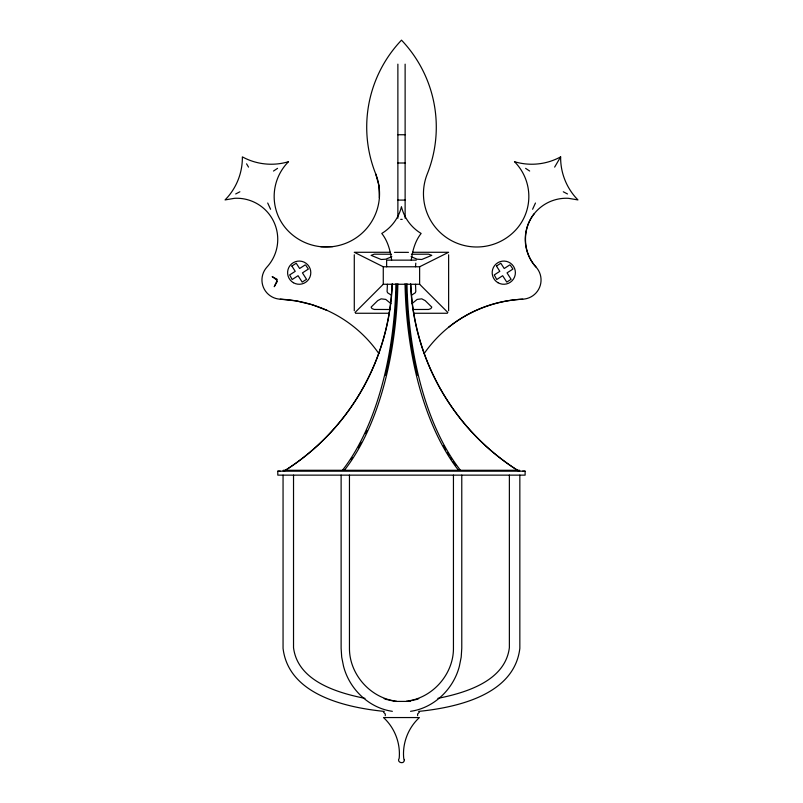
<?xml version="1.0" encoding="UTF-8"?>
<svg xmlns="http://www.w3.org/2000/svg" width="803" height="803" viewBox="0 0 803 803"><rect width="100%" height="100%" fill="white"/><g stroke="black" fill="none" stroke-linecap="round" stroke-linejoin="round"><path stroke-width="1.2" d="M411.287 260.142C412.541 250.717 415.091 241.01 421.123 233.452A43.111 43.111 0 0 1 401.45 206.752A43.111 43.111 0 0 1 381.776 233.452C387.809 241.01 390.358 250.717 391.613 260.142M532.6 209.262L535.46 203.018M283.228 470.849L283.911 471.13M379.387 197.799L378.926 185.674L375.734 173.97A126.121 126.121 0 0 1 401.5 40.15A126.121 126.121 0 0 1 427.266 173.97A53.259 53.259 0 0 0 514.492 231.284A49.354 49.354 0 0 0 514.492 161.704A60.305 60.305 0 0 0 560.635 156.876L554.642 167.114M534.286 213.618C521.9 228.945 522.673 252.554 536.023 267.048A19.202 19.202 0 0 1 522.703 299.188A126.844 126.844 0 0 0 424.135 353.591M419.417 712.11L417.62 714.018L417.62 715.644M355.046 312.487L383.272 284.262L419.628 284.262L447.853 312.487M411.949 303.664L417.138 299.409L421.756 298.836L425.168 300.613L431.783 307.097L430.91 308.583L428.621 309.456L412.722 309.496M448.546 327.313C469.594 310.5 495.802 300.563 522.703 299.188M273.502 171.039L277.557 168.349M518.989 471.13L519.671 470.849M411.598 295.133L415.312 292.764L415.803 291.479L415.502 284.262M235.691 193.955L239.876 191.787M390.278 252.283L354.284 252.283L383.272 266.777L419.628 266.777L448.626 252.283L412.622 252.283M391.844 256.689L385.761 259.198L381.154 259.489L371.127 255.354L374.278 254.18L391.513 254.24M415.412 699.804L418.754 698.67M387.407 284.262L387.096 291.479L387.588 292.764L391.302 295.133M406.529 701.18C432.656 698.158 453.866 673.968 453.444 647.68L453.444 475.135M408.496 701.18L414.258 700.035M410.554 711.317C434.092 708.015 453.595 688.934 459.386 666.159L461.203 657.095L461.775 648.292L461.775 475.135M437.886 698.359C466.011 692.748 505.197 680.984 509.373 647.68L509.373 475.135M415.502 266.777L415.803 263.163M418.654 711.398C457.178 707.483 514.311 694.766 519.842 648.362L519.842 475.135M408.456 252.353L394.454 252.353M411.397 254.24L428.621 254.18L431.783 255.354L421.756 259.489L417.138 259.198L411.056 256.689M320.778 246.722L332.904 246.591M283.228 470.287L519.671 470.287M522.633 471.19L525.112 471.19L277.788 471.19L280.267 471.19M397.876 134.743L405.124 134.743M397.876 162.999L405.124 162.999M397.876 200.088L405.124 200.088M402.203 219.37L400.697 219.37M416.275 260.142L386.634 260.142L386.634 266.777M390.178 309.496L374.278 309.456L371.99 308.583L371.127 307.097L377.731 300.613L381.154 298.836L385.761 299.409L390.951 303.664M355.518 313.26L389.033 313.26M413.866 313.26L447.381 313.26M393.55 701.41L410.433 701.41M384.246 711.398C345.722 707.483 288.588 694.766 283.058 648.362L283.058 475.135M375.734 173.97A53.259 53.259 0 0 1 288.508 231.284A49.354 49.354 0 0 1 288.508 161.704A60.305 60.305 0 0 1 242.365 156.876A60.305 60.305 0 0 1 227.761 197.006L225.071 199.917L234.617 198.301A41.073 41.073 0 0 1 266.977 267.048A19.202 19.202 0 0 0 280.297 299.188L296.317 300.924L311.996 304.688L327.072 310.4M365.014 698.359C336.889 692.758 297.702 680.984 293.527 647.68L293.527 475.135M396.371 701.18C370.243 698.158 349.034 673.968 349.456 647.68L349.456 475.135M388.642 700.035L394.403 701.18M392.346 711.317C368.808 708.015 349.305 688.934 343.513 666.159L341.697 657.095L341.124 648.292L341.124 475.135M384.145 698.67L387.488 699.804M563.294 191.787L567.48 193.955M525.614 168.349L529.669 171.039M383.483 712.11L385.279 714.018L385.279 715.644M246.561 163.832L248.528 167.114M267.71 203.018L270.571 209.262M525.112 472.084L525.122 475.135L277.808 475.135L277.788 472.084M448.626 254.772L448.626 310.771M419.628 266.777L419.628 284.262M405.124 64.15L405.124 218.205M397.876 64.15L397.876 218.205M383.272 266.777L383.272 284.262M354.284 254.772L354.284 310.771M395.919 283.78A231.655 115.823 90 0 1 342.449 470.257M397.866 283.78A231.655 115.823 90 0 1 344.397 470.257M458.503 470.257A231.655 115.823 90 0 1 405.033 283.78M460.45 470.257A231.655 115.823 90 0 1 406.98 283.78M410.564 283.78A231.655 231.655 0 0 0 518.407 470.839A231.033 231.033 0 0 1 410.845 284.262M392.336 283.78A231.655 231.655 0 0 1 284.493 470.839A231.033 231.033 0 0 0 392.055 284.262M455.903 465.519A231.033 115.512 90 0 1 453.113 461.534M451.848 459.657A231.033 115.512 90 0 1 450.603 457.74M449.369 455.793A231.033 115.512 90 0 1 447.542 452.802M445.755 449.75A231.033 115.512 90 0 1 443.407 445.555M417.379 375.202A231.033 115.512 90 0 1 406.147 284.262M396.752 284.262A231.033 115.512 90 0 1 385.52 375.202M366.981 430.448A231.033 115.512 90 0 1 365.506 433.65M361.209 442.323A231.033 115.512 90 0 1 358.329 447.672M352.296 457.74A231.033 115.512 90 0 1 351.041 459.657M280.297 299.188A126.844 126.844 0 0 1 378.865 353.591M560.635 156.876A60.305 60.305 0 0 0 575.239 197.006L577.929 199.917L568.383 198.301A41.073 41.073 0 0 0 536.023 267.048M404.27 759.768C404.632 764.918 396.17 762.509 399.181 758.323C400.657 743.257 394.674 727.739 383.483 717.551L419.417 717.551C408.225 727.739 402.243 743.257 403.718 758.323L404.27 759.768M276.905 279.263L276.834 280.076L272.167 276.593L276.905 279.263M276.925 280.879L274.255 286.701L277.165 281.662L276.925 280.879M291.88 266.034L295.233 271.334L289.652 274.937L292.162 279.524L298.064 275.71L302.189 282.094L306.535 279.303L302.45 272.879L308.352 269.075L305.843 265.341L305.2 264.9L299.619 268.503L296.227 263.243L291.88 266.034M496.465 266.034L499.817 271.334L494.236 274.937L496.756 279.524L502.648 275.71L506.773 282.094L511.12 279.303L507.034 272.879L512.936 269.075L510.427 265.341L509.785 264.9L504.204 268.503L500.811 263.243L496.465 266.034M497.99 282.716A11.593 11.593 0 0 0 515.385 272.669A11.593 11.593 0 0 0 497.99 262.621A11.593 11.593 0 0 0 497.99 282.716M293.406 282.716A11.593 11.593 0 0 0 310.801 272.669A11.593 11.593 0 0 0 293.406 262.621A11.593 11.593 0 0 0 293.406 282.716"/></g></svg>
